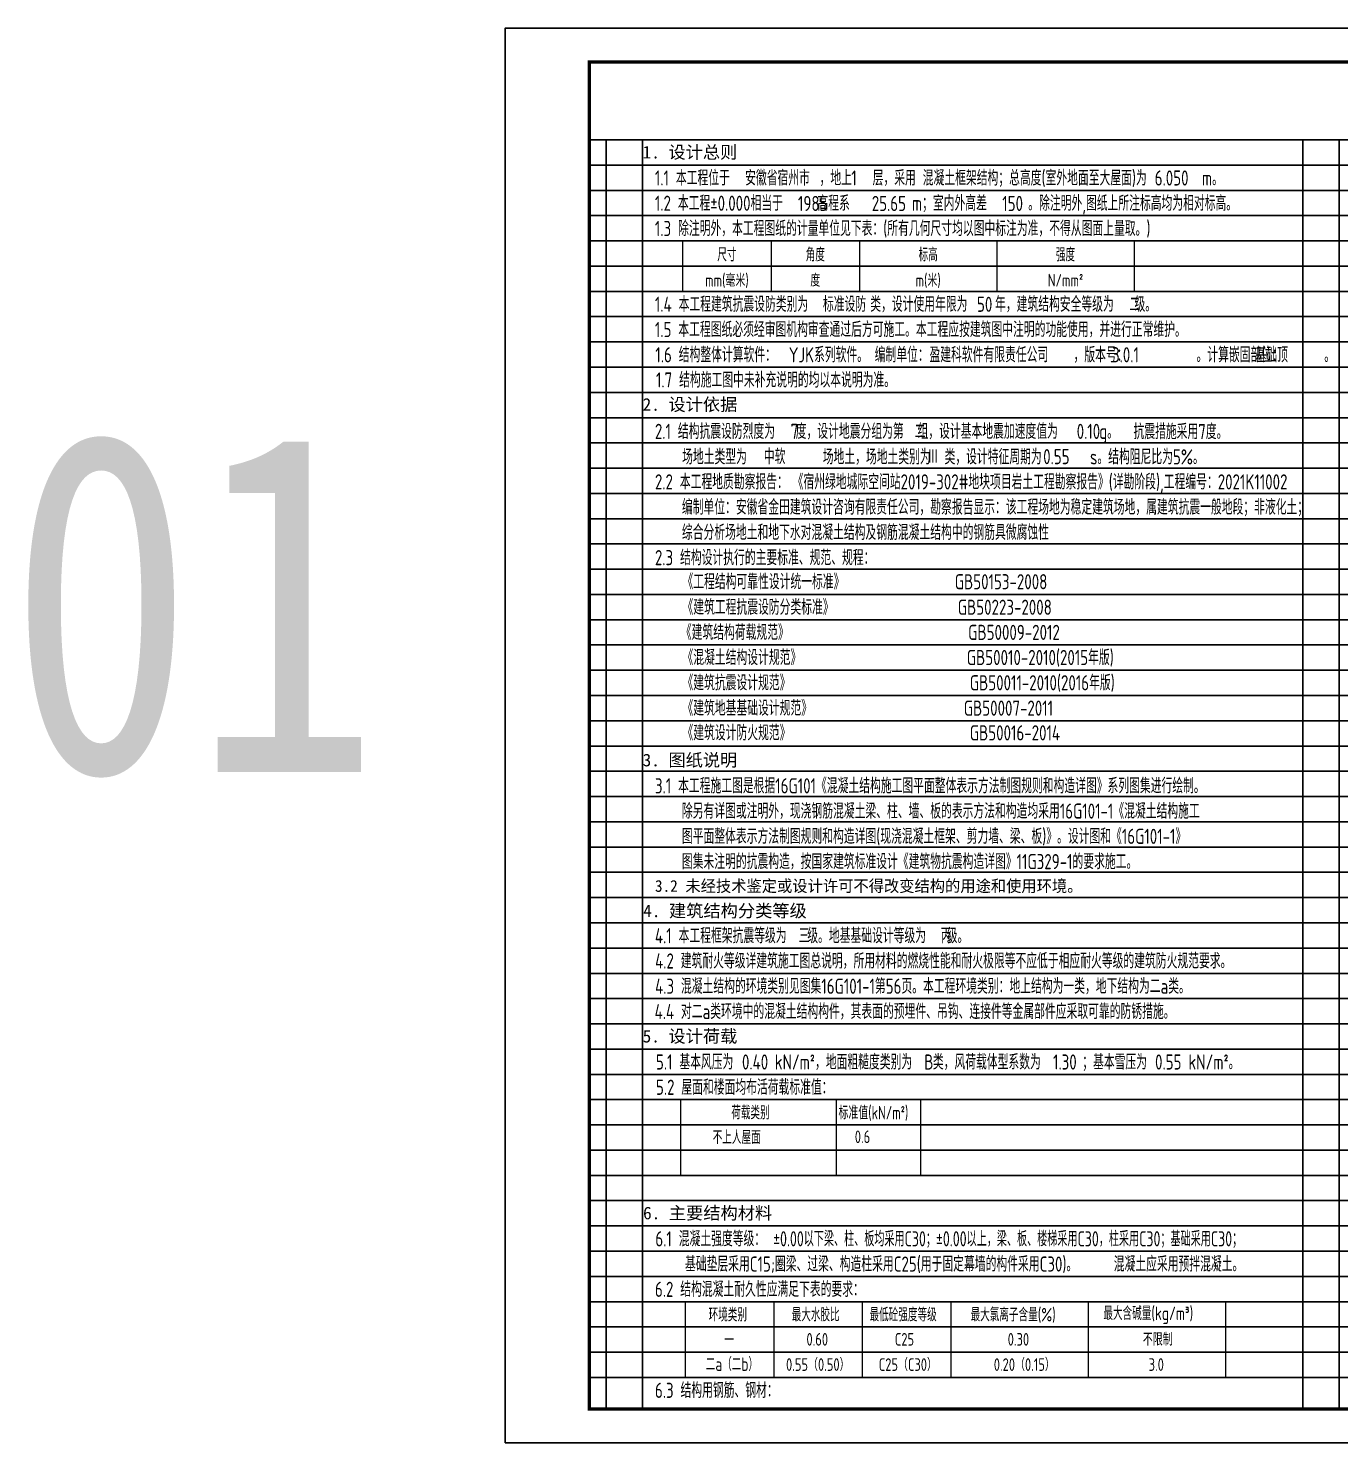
# Model space of a CAD drawing. Extents: x 169490 to 7584583, y -2399407 to 1374371.
# Drawn here: x 3544109 to 3583055, y 721081 to 763081 of the extents above; entities that cross this region are included whole.
import ezdxf
from ezdxf.enums import TextEntityAlignment as Align

# ---------------------------------------------------------------- set-up
doc = ezdxf.new("R2010")
doc.units = 0
doc.header["$LTSCALE"] = 100
doc.linetypes.add('DASHED', pattern=[0.75, 0.5, -0.25])
doc.layers.get('0').update_dxf_attribs({"linetype": 'CONTINUOUS'})
doc.layers.get('DEFPOINTS').update_dxf_attribs({"linetype": 'CONTINUOUS'})
doc.layers.add('S-1-TEXT', color=7, linetype='CONTINUOUS', lineweight=18)
doc.layers.add('S-1-修改', color=23, linetype='CONTINUOUS', lineweight=18)
doc.layers.add('TEXT', color=7, linetype='CONTINUOUS')
doc.layers.add('图框', color=140, linetype='CONTINUOUS')
doc.styles.add('TS', font='tssdeng.shx', dxfattribs={"width": 0.7, "height": 350, "bigfont": 'tssdchn.shx'})
doc.styles.add('黑体', font='simhei.ttf', dxfattribs={"width": 0.7})

msp = doc.modelspace()

# ---------------------------------------------------------------- linework, layer by layer
msp.add_lwpolyline([(3560766.7, 762081.4), (3624566.7, 762081.4), (3624566.7, 722081.4), (3560766.7, 722081.4)], close=True)
at = {"layer": 'DEFPOINTS', "color": 252}
for p, q in [((3560766.7, 759768.9), (3624566.7, 759768.9)), ((3561266.7, 759768.9), (3561266.7, 722081.4)), ((3562354.2, 759768.9), (3562354.2, 722081.4)), ((3581954.8, 759768.9), (3581954.8, 722081.4)), ((3583042.3, 759768.9), (3583042.3, 722081.4)), ((3560766.7, 759018.9), (3624566.7, 759018.9)), ((3560766.7, 758268.9), (3624566.7, 758268.9)), ((3560766.7, 757518.9), (3624566.7, 757518.9)), ((3560766.7, 756768.9), (3624566.7, 756768.9)), ((3560766.7, 756018.9), (3624566.7, 756018.9)), ((3560766.7, 755268.9), (3624566.7, 755268.9)), ((3560766.7, 754518.9), (3624566.7, 754518.9)), ((3560766.7, 753768.9), (3624566.7, 753768.9)), ((3560766.7, 753018.9), (3624566.7, 753018.9)), ((3560766.7, 752268.9), (3624566.7, 752268.9)), ((3560766.7, 751518.9), (3624566.7, 751518.9)), ((3560766.7, 750768.9), (3624566.7, 750768.9)), ((3560766.7, 750018.9), (3624566.7, 750018.9)), ((3560766.7, 749268.9), (3624566.7, 749268.9)), ((3560766.7, 748518.9), (3624566.7, 748518.9)), ((3560766.7, 747768.9), (3624566.7, 747768.9)), ((3560766.7, 747018.9), (3624566.7, 747018.9)), ((3560766.7, 746268.9), (3624566.7, 746268.9)), ((3560766.7, 745518.9), (3624566.7, 745518.9)), ((3560766.7, 744768.9), (3624566.7, 744768.9)), ((3560766.7, 744018.9), (3624566.7, 744018.9)), ((3560766.7, 743268.9), (3624566.7, 743268.9)), ((3560766.7, 742518.9), (3624566.7, 742518.9)), ((3560766.7, 741768.9), (3624566.7, 741768.9)), ((3560766.7, 741018.9), (3624566.7, 741018.9)), ((3560766.7, 740268.9), (3624566.7, 740268.9)), ((3560766.7, 739518.9), (3624566.7, 739518.9)), ((3560766.7, 738768.9), (3624566.7, 738768.9)), ((3560766.7, 738018.9), (3624566.7, 738018.9)), ((3560766.7, 737268.9), (3624566.7, 737268.9)), ((3560766.7, 736518.9), (3624566.7, 736518.9)), ((3560766.7, 735768.9), (3624566.7, 735768.9)), ((3560766.7, 735018.9), (3624566.7, 735018.9)), ((3560766.7, 734268.9), (3624566.7, 734268.9)), ((3560766.7, 733518.9), (3624566.7, 733518.9)), ((3560766.7, 732768.9), (3624566.7, 732768.9)), ((3560766.7, 732018.9), (3624566.7, 732018.9)), ((3560766.7, 731268.9), (3624566.7, 731268.9)), ((3560766.7, 730518.9), (3624566.7, 730518.9)), ((3560766.7, 729768.9), (3624566.7, 729768.9)), ((3560766.7, 729018.9), (3624566.7, 729018.9)), ((3560766.7, 728268.9), (3624566.7, 728268.9)), ((3560766.7, 727518.9), (3624566.7, 727518.9)), ((3560766.7, 726768.9), (3624566.7, 726768.9)), ((3560766.7, 726018.9), (3624566.7, 726018.9)), ((3560766.7, 725268.9), (3624566.7, 725268.9)), ((3560766.7, 724518.9), (3624566.7, 724518.9)), ((3560766.7, 723768.9), (3624566.7, 723768.9)), ((3560766.7, 723018.9), (3624566.7, 723018.9))]:
    msp.add_line(p, q, dxfattribs=at)
at = {"layer": 'S-1-TEXT', "color": 1}
for p, q in [((3566168.4, 756768.9), (3566168.4, 755268.9)), ((3568793.4, 756768.9), (3568793.4, 755268.9)), ((3572871.5, 756768.9), (3572871.5, 755268.9)), ((3563543.4, 756018.9), (3576949.6, 756018.9)), ((3563480.8, 731268.9), (3570617, 731268.9)), ((3563480.8, 731268.9), (3563480.8, 729018.9)), ((3570617, 731268.9), (3563480.8, 731268.9)), ((3568109.9, 729018.9), (3568109.9, 731268.9)), ((3570617, 729018.9), (3570617, 731268.9)), ((3563480.8, 730518.9), (3570617, 730518.9)), ((3563480.8, 729768.9), (3570617, 729768.9)), ((3563480.8, 729018.9), (3570617, 729018.9)), ((3563480.8, 729018.9), (3570617, 729018.9)), ((3563480.8, 729018.9), (3570617, 729018.9)), ((3563480.8, 729018.9), (3570617, 729018.9)), ((3566252.4, 725268.9), (3566252.4, 723018.9)), ((3568877.4, 725268.9), (3568877.4, 723018.9)), ((3571502.4, 725268.9), (3571502.4, 723018.9)), ((3575580.5, 725268.9), (3575580.5, 723018.9)), ((3563627.4, 724518.9), (3579658.6, 724518.9)), ((3563627.4, 723768.9), (3579658.6, 723768.9))]:
    msp.add_line(p, q, dxfattribs=at)
for points in [[(3576949.6, 756768.9), (3576949.6, 755268.9), (3563543.4, 755268.9), (3563543.4, 756768.9), (3576949.6, 756768.9)], [(3579658.6, 725268.9), (3579658.6, 723018.9), (3563627.4, 723018.9), (3563627.4, 725268.9), (3579658.6, 725268.9)]]:
    msp.add_lwpolyline(points, dxfattribs=at)
at = {"layer": '图框'}
msp.add_lwpolyline([(3558266.7, 721081.4), (3632566.7, 721081.4), (3632566.7, 763081.4), (3558266.7, 763081.4)], close=True, dxfattribs=at)
at = {"layer": '图框', "const_width": 100}
msp.add_lwpolyline([(3560766.7, 722081.4), (3631566.7, 722081.4), (3631566.7, 762081.4), (3560766.7, 762081.4)], close=True, dxfattribs=at)

# ---------------------------------------------------------------- texts
at = {"layer": 'S-1-TEXT', "style": '黑体'}
for s, p in [('1. 设计总则', (3562354.2, 759214.9)), ('2. 设计依据', (3562354.2, 751724)), ('3. 图纸说明', (3562354.2, 741165.7)), ('4. 建筑结构分类等级', (3562370.8, 736688.3)), ('5. 设计荷载', (3562354.2, 732964.9)), ('6. 主要结构材料', (3562366.8, 727714.9))]:
    msp.add_text(s, height=375, dxfattribs=at).set_placement(p)
at = {"layer": 'S-1-TEXT', "style": 'TS'}
for s, height, width, p in [('1.1 本工程位于             ，地上   层，采用 混凝土框架结构；总高度(室外地面至大屋面)为        m。', 450, 0.75, (3562719, 758411.3)), ('1.2 本工程%%P0.000相当于     高程系         m；室内外高差      。除注明外,图纸上所注标高均为相对标高。', 450, 0.75, (3562719, 757661.3)), ('1.3 除注明外，本工程图纸的计量单位见下表：(所有几何尺寸均以图中标注为准，不得从图面上量取。)', 450, 0.75, (3562719, 756911.3)), ('1.6 结构整体计算软件：', 450, 0.75, (3562731.6, 753161.3)), ('编制单位：                     ，版本号：          。计算嵌固部位：      。', 450, 0.75, (3569244, 753161.3)), ('场地土类型为           场地土，场地土类别为  类，设计特征周期为       s。结构阻尼比为5%%%。', 450, 0.75, (3563525.6, 750129.8)), ('《工程结构可靠性设计统一标准》                GB50153-2008', 450, 0.75, (3563536.6, 746421.9)), ('《建筑工程抗震设防分类标准》                  GB50223-2008', 450, 0.75, (3563536.6, 745664.6)), ('《建筑结构荷载规范》                          GB50009-2012', 450, 0.75, (3563488.5, 744918.3)), ('《混凝土结构设计规范》                        GB50010-2010(2015年版)', 450, 0.75, (3563536.6, 744171.9)), ('《建筑抗震设计规范》                          GB50011-2010(2016年版)', 450, 0.75, (3563536.6, 743421.9)), ('《建筑地基基础设计规范》                      GB50007-2011', 450, 0.75, (3563536.6, 742668.3)), ('《建筑设计防火规范》                          GB50016-2014', 450, 0.75, (3563536.6, 741934.8)), ('3.1 本工程施工图是根据16G101《混凝土结构施工图平面整体表示方法制图规则和构造详图》系列图集进行绘制。', 450, 0.75, (3562719, 740362.2)), ('除另有详图或注明外，现浇钢筋混凝土梁、柱、墙、板的表示方法和构造均采用16G101-1《混凝土结构施工', 450, 0.75, (3563519.8, 739612.2)), ('图平面整体表示方法制图规则和构造详图(现浇混凝土框架、剪力墙、梁、板)》。设计图和《16G101-1》', 450, 0.75, (3563519.8, 738862.2)), ('图集未注明的抗震构造，按国家建筑标准设计《建筑物抗震构造详图》11G329-1的要求施工。', 450, 0.75, (3563519.8, 738112.2)), ('4.2 建筑耐火等级详建筑施工图总说明，所用材料的燃烧性能和耐火极限等不应低于相应耐火等级的建筑防火规范要求。', 450, 0.75, (3562724.2, 735161.3)), ('4.3 混凝土结构的环境类别见图集16G101-1第56页。本工程环境类别：地上结构为一类，地下结构为二a类。', 450, 0.75, (3562724.2, 734411.3)), ('4.4 对二a类环境中的混凝土结构构件，其表面的预埋件、吊钩、连接件等金属部件应采取可靠的防锈措施。', 450, 0.75, (3562709.4, 733661.3)), ('5.1 基本风压为      kN/m\x8c2\x8d，地面粗糙度类别为   类，风荷载体型系数为      ；基本雪压为      kN/m\x8c2\x8d。 ', 450, 0.75, (3562750, 732161.3)), ('5.2 屋面和楼面均布活荷载标准值：', 450, 0.75, (3562750, 731411.3)), ('荷载类别', 400, 0.75, (3564985.2, 730683)), ('标准值(kN/m\x8c2\x8d)', 400, 0.7, (3568170.7, 730681.3)), ('6.1 混凝土强度等级：', 450, 0.75, (3562731.6, 726911.3)), ('  基础垫层采用C15;圈梁、过梁、构造柱采用C25(用于固定幕墙的构件采用C30)。', 450, 0.75, (3563201.7, 726161.3)), ('6.2 结构混凝土耐久性应满足下表的要求：', 450, 0.75, (3562719, 725411.3)), ('0.60', 375, 0.75, (3567218.7, 723963.6)), ('C25', 375, 0.75, (3569843.7, 723963.6)), ('0.30', 375, 0.75, (3573195.3, 723963.6)), ('不限制', 375, 0.75, (3577207.5, 723963.6)), ('0.55（0.50）', 375, 0.75, (3566612, 723213.6)), ('C25（C30）', 375, 0.75, (3569366.4, 723213.6)), ('0.20（0.15）', 375, 0.75, (3572782.3, 723213.6)), ('3.0', 375, 0.75, (3577381.6, 723213.6)), ('6.3 结构用钢筋、钢材：', 450, 0.75, (3562719, 722411.3))]:
    msp.add_text(s, height=height, dxfattribs=dict(at, width=width)).set_placement(p)
at = {"layer": 'S-1-TEXT', "style": 'TS', "width": 0.75}
for s, height, p in [('尺寸', 400, (3564855.9, 756159.5)), ('角度', 400, (3567480.9, 756159.5)), ('标高', 400, (3570832.4, 756159.5)), ('强度', 400, (3574910.6, 756159.5)), ('mm(毫米)', 375, (3564855.9, 755409.5)), ('度', 375, (3567480.9, 755409.5)), ('m(米)', 375, (3570832.4, 755409.5)), ('N/mm\x8c2\x8d', 375, (3574910.6, 755414))]:
    msp.add_text(s, height=height, dxfattribs=at).set_placement(p, align=Align.CENTER)
at = {"layer": 'S-1-TEXT', "linetype": 'DASHED'}
for s, height, style, width, p in [('1.4 本工程建筑抗震设防类别为         类，设计使用年限为    年，建筑结构安全等级为   级。', 450, 'TS', 0.75, (3562719, 754661.3)), ('1.5 本工程图纸必须经审图机构审查通过后方可施工。本工程应按建筑图中注明的功能使用，并进行正常维护。', 450, 'TS', 0.75, (3562719, 753911.3)), ('1.7 结构施工图中未补充说明的均以本说明为准。', 450, 'TS', 0.75, (3562750.2, 752413.5)), ('2.1 结构抗震设防烈度为   度，设计地震分组为第  组，设计基本地震加速度值为      g。', 450, 'TS', 0.75, (3562719, 750887.3)), ('2.2 本工程地质勘察报告：', 450, 'TS', 0.75, (3562719, 749387.3)), ('2.3 结构设计执行的主要标准、规范、规程：', 450, 'TS', 0.75, (3562719, 747137.3)), ('3.2 未经技术鉴定或设计许可不得改变结构的用途和使用环境。', 350, '黑体', 0.95, (3562719, 737439.4)), ('4.1 本工程框架抗震等级为   级。地基基础设计等级为   级。', 450, 'TS', 0.75, (3562719, 735911.3)), ('环境类别', 400, 'TS', 0.75, (3564313.3, 724681.3)), ('最大水胶比', 400, 'TS', 0.75, (3566780.1, 724683)), ('最低砼强度等级', 400, 'TS', 0.75, (3569090.9, 724683)), ('最大氯离子含量(%%%)', 400, 'TS', 0.75, (3572091.7, 724683)), ('最大含碱量(kg/m\x8c3\x8d)', 400, 'TS', 0.75, (3576036, 724723.5)), ('一', 400, 'TS', 0.75, (3564781.7, 723933)), ('二a（二b）', 400, 'TS', 0.75, (3564228.2, 723213.2))]:
    msp.add_text(s, height=height, dxfattribs=dict(at, style=style, width=width)).set_placement(p)
at = {"layer": 'S-1-TEXT', "color": 23, "style": 'TS', "width": 0.75}
msp.add_text('0.6', height=375, dxfattribs=at).set_placement((3568654.4, 729978))
at = {"layer": 'S-1-修改', "style": 'TS'}
for s, width, p in [(' 安徽省宿州市', 0.75, (3565192.4, 758411.3)), ('1', 0.75, (3568551.3, 758411.3)), ('6.050', 0.75, (3577560.6, 758411.3)), ('1985', 0.75, (3566966.3, 757654.4)), ('150', 0.75, (3573033.6, 757654.4)), ('标准设防', 0.75, (3567708.8, 754661.3)), ('50', 0.75, (3572283.3, 754661.3)), ('    二', 0.75, (3575991.6, 754661.3)), ('YJK系列软件。', 0.75, (3566692.7, 753161.3)), ('盈建科软件有限责任公司', 0.75, (3570872, 753161.3)), ('抗震措施采用7度。', 0.75, (3576929.9, 750879.8)), ('二', 0.75, (3570431.2, 750887.3)), ('Ⅲ', 0.75, (3570814.2, 750137.3)), ('《宿州绿地城际空间站2019-302#地块项目岩土工程勘察报告》(详勘阶段),工程编号：2021K11002', 0.75, (3566807.7, 749387.3)), ('编制单位：安徽省金田建筑设计咨询有限责任公司，勘察报告显示：该工程场地为稳定建筑场地，属建筑抗震一般地段；非液化土；', 0.75, (3563519.8, 748637.3)), ('综合分析场地土和地下水对混凝土结构及钢筋混凝土结构中的钢筋具微腐蚀性', 0.75, (3563519.8, 747887.3)), ('三', 0.75, (3566990, 735911.3)), ('丙', 0.75, (3571205.9, 735911.3)), ('B', 0.75, (3570715.5, 732161.3)), ('%%P0.00以下梁、柱、板均采用C30；%%P0.00以上，梁、板、楼梯采用C30，柱采用C30；基础采用C30；', 0.7, (3566229.2, 726911.3)), ('混凝土应采用预拌混凝土。', 0.75, (3576344.1, 726161.3))]:
    msp.add_text(s, height=450, dxfattribs=dict(at, width=width)).set_placement(p)
at = {"layer": 'S-1-修改', "color": 3, "style": 'TS', "width": 0.75}
msp.add_text('25.65', height=450, dxfattribs=at).set_placement((3569158.4, 757654.4))
at = {"layer": 'S-1-修改', "linetype": 'DASHED', "style": 'TS', "width": 0.75}
for s, height, p in [('3.0.1', 450, (3576292.6, 753161.3)), ('基础顶', 450, (3580556.7, 753161.3)), ('7', 450, (3566748.5, 750887.3)), ('0.10', 450, (3575243.8, 750887.3)), ('中软', 450, (3565952.9, 750137.3)), ('0.55', 450, (3574248.3, 750137.3)), ('0.40', 450, (3565303.9, 732161.3)), ('1.30', 450, (3574540.8, 732161.3)), ('0.55', 450, (3577570.6, 732161.3)), ('不上人屋面', 400, (3564434.5, 729949.2))]:
    msp.add_text(s, height=height, dxfattribs=at).set_placement(p)
at = {"layer": 'TEXT', "color": 1, "style": '黑体', "width": 0.8}
msp.add_text('01', height=10094.18, dxfattribs=at).set_placement((3543526.9, 740996.1))
msp.add_text('01', height=10094.18, dxfattribs=at).set_placement((3543526.9, 740996.1))

doc.saveas('drawing.dxf')
